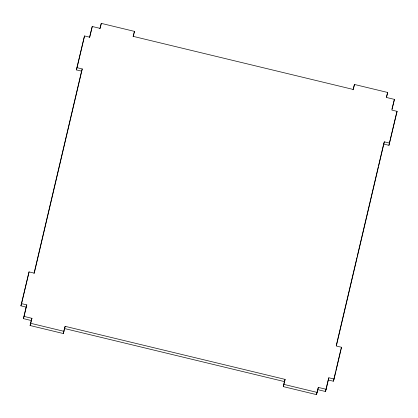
<?xml version="1.0" encoding="UTF-8"?>
<svg xmlns="http://www.w3.org/2000/svg" width="418" height="418" viewBox="0 0 418 418"><rect width="100%" height="100%" fill="white"/><g stroke="black" fill="none" stroke-linecap="round" stroke-linejoin="round"><path stroke-width="0.63" d="M20.9 305.845L21.584 303.635L26.799 304.894L26.109 307.099L20.9 305.845L29.051 271.888L34.26 273.147L82.262 68.949L77.053 67.69L76.369 69.895L81.578 71.154L82.262 68.949M76.369 69.895L84.514 35.943L89.729 37.202L92.247 26.486L100.116 28.382L101.292 23.382L134.502 31.397L133.326 36.397L353.278 89.462L354.454 84.462L387.664 92.472L386.488 97.472L394.409 99.385L391.891 110.101L397.1 111.355L388.949 145.312L383.64 144.032L378.572 165.591M21.584 303.635L29.051 271.888M77.053 67.69L84.514 35.943M23.403 318.626L24.087 316.421L31.956 318.323L31.272 320.528L23.403 318.626L26.109 307.099M34.02 273.45L81.578 71.154M89.483 37.515L92.247 26.486M24.087 316.421L26.799 304.894M389.639 143.102L384.33 141.822L336.328 346.026L341.537 347.28L334.076 379.027L328.861 377.773L326.155 389.299L318.333 387.413L316.468 394.618L283.258 386.603L285.118 379.398L65.166 326.333L63.306 333.538L30.096 325.528L31.272 320.528M99.871 28.711L101.292 23.382M30.096 325.528L31.956 318.323M63.306 333.538L64.482 328.538L284.433 381.603L285.118 379.398M133.081 36.727L133.817 33.602M283.258 386.603L284.433 381.603M353.032 89.792L354.454 84.462M316.468 394.618L318.333 387.413M386.389 97.18L387.664 92.472M317.643 389.618L325.465 391.504L328.177 379.978L333.386 381.232L334.076 379.027M336.234 345.691L356.956 257.545M357.254 256.276L378.274 166.86M391.943 109.155L394.409 99.385M333.386 381.232L335.628 371.712M335.926 370.442L340.701 350.122M388.949 145.312L396.264 114.198M133.985 33.048L134.502 31.397M64.654 327.989L65.166 326.333M383.64 144.032L384.33 141.822M396.416 113.565L397.1 111.355M328.349 379.424L328.861 377.773M325.465 391.504L326.155 389.299M340.853 349.485L341.537 347.28M30.78 323.318L63.996 331.333M283.942 384.398L317.157 392.413"/></g></svg>
